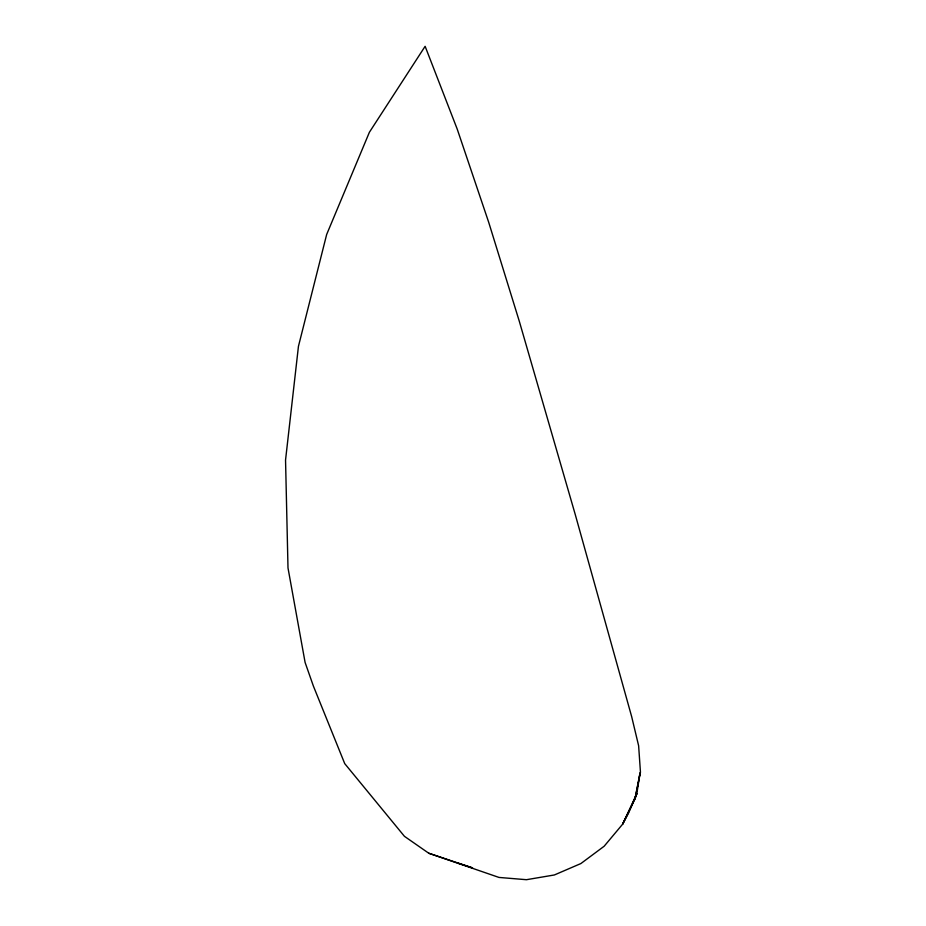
<?xml version="1.0" encoding="UTF-8"?>
<svg xmlns="http://www.w3.org/2000/svg" width="926" height="926" viewBox="0 0 926 926"><rect width="100%" height="100%" fill="white"/><g stroke="black" fill="none" stroke-linecap="round" stroke-linejoin="round"><path stroke-width="1.39" d="M458.324 863.263L472.584 867.905L428.796 853.251L404.43 836.317L344.727 763.626L313.382 686.05L305.105 662.46L287.998 567.939L285.544 460.06L298.45 346.301L326.658 234.498L369.393 132.268L425.127 46.3L457.212 129.084L488.708 222.321L519.278 321.183L575.196 514.312L631.671 716.666L638.627 745.766L640.456 772.191L634.993 798.941L622.619 824.198L604.157 846.237L580.88 863.553L554.373 874.966L526.443 879.7L498.987 877.431L428.796 853.251M639.993 773.094L636.845 793.628L634.993 798.941L639.993 773.094M636.845 793.628L628.58 812.993L622.619 824.198L636.845 793.628"/></g></svg>
